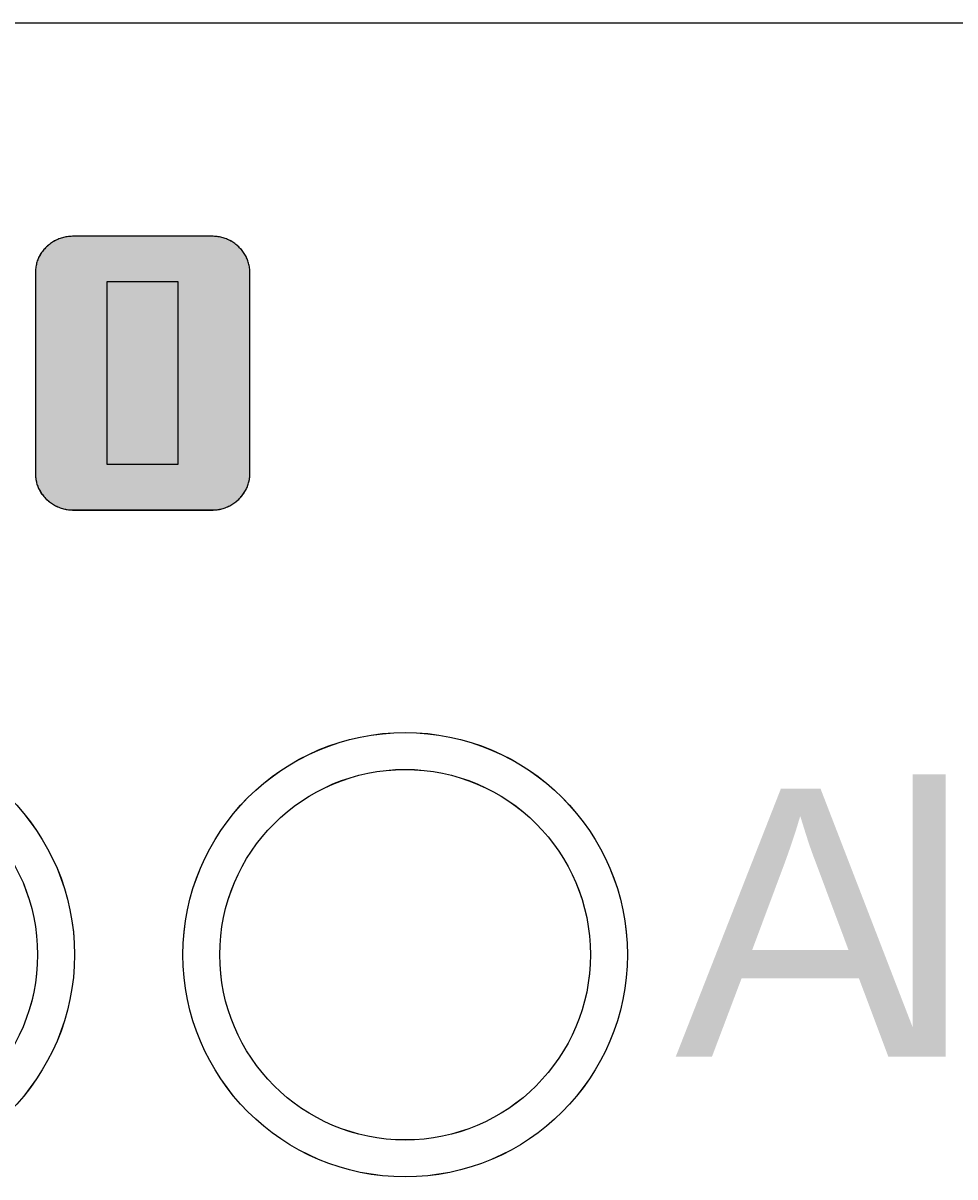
# Model space of a CAD drawing. Header units: millimetres. Extents: x 4137 to 6698, y 1400 to 3585.
# Drawn here: x 5699.87 to 5708.4, y 3352.61 to 3363.18 of the extents above; entities that cross this region are included whole.
import ezdxf
from ezdxf.xclip import XClip

# ---------------------------------------------------------------- set-up
doc = ezdxf.new("R2010")
doc.units = ezdxf.units.MM
doc.header["$XCLIPFRAME"] = 2
doc.layers.add('000-PI-Oprema', color=30, linetype='Continuous', lineweight=5)
doc.styles.add('Arial$001H0', font='arial.ttf')

# ---------------------------------------------------------------- blocks, each defined once
blk = doc.blocks.new('MF127361_65')
at = {"true_color": 0x231f20}
blk.add_hatch(color=250, dxfattribs=at).paths.add_polyline_path([(143.3082099914551, 195.9500549316406), (144.0589211099678, 195.9500549316406), (144.0589211099678, 194.9922632952531), (143.3082099914551, 194.9922632952531)])

msp = doc.modelspace()

# ---------------------------------------------------------------- hatches: boundary and pattern name
at = {"layer": '000-PI-Oprema', "linetype": 'ByBlock', "lineweight": 0}
h = msp.add_hatch(color=0, dxfattribs=at)
h.paths.add_polyline_path([(5700.328646738532, 3361.224181789117), (5700.316606279622, 3361.224008885144), (5700.304710419222, 3361.223490707283), (5700.292959557773, 3361.22262805663), (5700.281354095946, 3361.221421734289), (5700.269894434211, 3361.219872541352), (5700.258580973124, 3361.217981278916), (5700.247414113269, 3361.215748748092), (5700.236394255145, 3361.213175749971), (5700.225521799336, 3361.210263085651), (5700.21479714637, 3361.207011556221), (5700.204220696832, 3361.203421962802), (5700.193792851219, 3361.19949510646), (5700.183514010087, 3361.195231788324), (5700.173384573994, 3361.190632809482), (5700.163404943493, 3361.185698971019), (5700.153575519143, 3361.180431074053), (5700.143896701468, 3361.17482991966), (5700.134368891056, 3361.168896308967), (5700.124992488373, 3361.162631043042), (5700.115767894035, 3361.156034923004), (5700.106695508598, 3361.149108749936), (5700.097775732559, 3361.141853324958), (5700.089008966474, 3361.134269449137), (5700.080395610929, 3361.126357923602), (5700.072036938261, 3361.118099989076), (5700.064033953778, 3361.109706268258), (5700.05638665748, 3361.101175559486), (5700.049095049427, 3361.092506661128), (5700.04215912953, 3361.083698371496), (5700.035578897848, 3361.074749488971), (5700.029354354351, 3361.06565881187), (5700.023485499069, 3361.056425138549), (5700.017972332003, 3361.047047267353), (5700.012814853121, 3361.037523996628), (5700.008013062426, 3361.027854124729), (5700.003566959945, 3361.018036449981), (5699.999476545649, 3361.008069770736), (5699.995741819569, 3360.997952885349), (5699.992362781674, 3360.987684592159), (5699.989339431965, 3360.977263689505), (5699.986671770471, 3360.966688975748), (5699.984359797191, 3360.95595924922), (5699.982403512097, 3360.945073308268), (5699.980802915189, 3360.934029951246), (5699.979558006496, 3360.922827976484), (5699.978668785988, 3360.911466182338), (5699.978135253695, 3360.899943367154), (5699.977957409616, 3360.88825832927), (5699.977957409616, 3359.053599390883), (5699.978135253695, 3359.042020357292), (5699.978668785988, 3359.030585923143), (5699.979558006496, 3359.019296488962), (5699.980802915189, 3359.008152455278), (5699.982403512097, 3358.997154222588), (5699.984359797191, 3358.986302191426), (5699.986671770471, 3358.975596762325), (5699.989339431965, 3358.965038335793), (5699.992362781674, 3358.954627312354), (5699.995741819569, 3358.944364092514), (5699.999476545649, 3358.934249076815), (5700.003566959945, 3358.924282665762), (5700.008013062426, 3358.914465259889), (5700.012814853121, 3358.904797259716), (5700.017972332003, 3358.895279065754), (5700.023485499069, 3358.885911078532), (5700.029354354351, 3358.876693698561), (5700.035578897848, 3358.867627326368), (5700.04215912953, 3358.858712362472), (5700.049095049427, 3358.849949207402), (5700.05638665748, 3358.841338261669), (5700.064033953778, 3358.832879925792), (5700.072036938261, 3358.824574600306), (5700.080395610929, 3358.816422685709), (5700.089008966474, 3358.808405204521), (5700.097775732559, 3358.800733400048), (5700.106695508598, 3358.793406871574), (5700.115767894035, 3358.786425218384), (5700.124992488373, 3358.779788039761), (5700.134368891056, 3358.773494935003), (5700.143896701468, 3358.767545503395), (5700.153575519143, 3358.761939344227), (5700.163404943493, 3358.756676056784), (5700.173384573994, 3358.751755240356), (5700.183514010087, 3358.747176494229), (5700.193792851219, 3358.742939417692), (5700.204220696832, 3358.739043610037), (5700.21479714637, 3358.735488670556), (5700.225521799336, 3358.732274198524), (5700.236394255145, 3358.729399793241), (5700.247414113269, 3358.726865053982), (5700.258580973124, 3358.724669580055), (5700.269894434211, 3358.72281297072), (5700.281354095946, 3358.721294825298), (5700.292959557773, 3358.720114743058), (5700.304710419222, 3358.719272323292), (5700.316606279622, 3358.718767165284), (5700.328646738532, 3358.718598868332), (5701.594819785837, 3358.718598868332), (5701.606634339972, 3358.718767165284), (5701.61831390827, 3358.719272323292), (5701.629858090265, 3358.720114743058), (5701.64126648537, 3358.721294825298), (5701.652538693174, 3358.72281297072), (5701.663674313065, 3358.724669580055), (5701.674672944543, 3358.726865053982), (5701.685534187082, 3358.729399793241), (5701.696257640214, 3358.732274198524), (5701.706842903352, 3358.735488670556), (5701.717289576, 3358.739043610037), (5701.72759725766, 3358.742939417692), (5701.737765547775, 3358.747176494229), (5701.747794045848, 3358.751755240356), (5701.757682351322, 3358.756676056784), (5701.767430063729, 3358.761939344227), (5701.777036782513, 3358.767545503395), (5701.786502107177, 3358.773494935003), (5701.795825637163, 3358.779788039761), (5701.805006971975, 3358.786425218384), (5701.814045711114, 3358.793406871574), (5701.822941454025, 3358.800733400048), (5701.831693800209, 3358.808405204521), (5701.840302349111, 3358.816422685709), (5701.848661022042, 3358.824574600306), (5701.85666400734, 3358.832879925792), (5701.864311304888, 3358.841338261669), (5701.871602914688, 3358.849949207402), (5701.87853883668, 3358.858712362472), (5701.885119070778, 3358.867627326368), (5701.891343616981, 3358.876693698561), (5701.897212475203, 3358.885911078532), (5701.902725645442, 3358.895279065754), (5701.907883127612, 3358.904797259716), (5701.912684921684, 3358.914465259889), (5701.917131027599, 3358.924282665762), (5701.921221445328, 3358.934249076815), (5701.924956174785, 3358.944364092514), (5701.928335215968, 3358.954627312354), (5701.931358568791, 3358.965038335793), (5701.934026233225, 3358.975596762325), (5701.936338209241, 3358.986302191426), (5701.938294496779, 3358.997154222588), (5701.939895095783, 3359.008152455278), (5701.941140006164, 3359.019296488962), (5701.942029227953, 3359.030585923143), (5701.942562761061, 3359.042020357292), (5701.94274060543, 3359.053599390883), (5701.94274060543, 3360.88825832927), (5701.942562761061, 3360.899943367154), (5701.942029227953, 3360.911466182338), (5701.941140006164, 3360.922827976484), (5701.939895095783, 3360.934029951246), (5701.938294496779, 3360.945073308268), (5701.936338209241, 3360.95595924922), (5701.934026233225, 3360.966688975748), (5701.931358568791, 3360.977263689505), (5701.928335215968, 3360.987684592159), (5701.924956174785, 3360.997952885349), (5701.921221445328, 3361.008069770736), (5701.917131027599, 3361.018036449981), (5701.912684921684, 3361.027854124729), (5701.907883127612, 3361.037523996628), (5701.902725645442, 3361.047047267353), (5701.897212475203, 3361.056425138549), (5701.891343616981, 3361.06565881187), (5701.885119070778, 3361.074749488971), (5701.87853883668, 3361.083698371496), (5701.871602914688, 3361.092506661128), (5701.864311304888, 3361.101175559486), (5701.85666400734, 3361.109706268258), (5701.848661022042, 3361.118099989076), (5701.840302349111, 3361.126357923602), (5701.831693800209, 3361.134269449137), (5701.822941454025, 3361.141853324958), (5701.814045711114, 3361.149108749936), (5701.805006971975, 3361.156034923004), (5701.795825637163, 3361.162631043042), (5701.786502107177, 3361.168896308967), (5701.777036782513, 3361.17482991966), (5701.767430063729, 3361.180431074053), (5701.757682351322, 3361.185698971019), (5701.747794045848, 3361.190632809482), (5701.737765547775, 3361.195231788324), (5701.72759725766, 3361.19949510646), (5701.717289576, 3361.203421962802), (5701.706842903352, 3361.207011556221), (5701.696257640214, 3361.210263085651), (5701.685534187082, 3361.213175749971), (5701.674672944543, 3361.215748748092), (5701.663674313065, 3361.217981278916), (5701.652538693174, 3361.219872541352), (5701.64126648537, 3361.221421734289), (5701.629858090265, 3361.22262805663), (5701.61831390827, 3361.223490707283), (5701.606634339972, 3361.224008885144), (5701.594819785837, 3361.224181789117)])
h.paths.add_polyline_path([(5700.633192750639, 3360.806123180764), (5701.288428064187, 3360.806123180764), (5701.288428064187, 3359.137580166452), (5700.633192750639, 3359.137580166452)])
h = msp.add_hatch(color=0, dxfattribs=at)
h.paths.add_polyline_path([(5700.328681434285, 3361.223852571385), (5700.316640975375, 3361.223679667413), (5700.304745114975, 3361.223161489551), (5700.292994253526, 3361.222298838898), (5700.281388791699, 3361.221092516558), (5700.269929129964, 3361.219543323621), (5700.258615668877, 3361.217652061184), (5700.247448809022, 3361.215419530361), (5700.236428950898, 3361.21284653224), (5700.225556495089, 3361.20993386792), (5700.214831842123, 3361.20668233849), (5700.204255392585, 3361.20309274507), (5700.193827546972, 3361.199165888729), (5700.183548705841, 3361.194902570592), (5700.173419269747, 3361.190303591751), (5700.163439639246, 3361.185369753287), (5700.153610214896, 3361.180101856321), (5700.143931397221, 3361.174500701929), (5700.134403586809, 3361.168567091235), (5700.125027184126, 3361.16230182531), (5700.115802589788, 3361.155705705272), (5700.106730204351, 3361.148779532204), (5700.097810428312, 3361.141524107226), (5700.089043662228, 3361.133940231406), (5700.080430306683, 3361.12602870587), (5700.072071634014, 3361.117770771345), (5700.064068649531, 3361.109377050526), (5700.056421353233, 3361.100846341754), (5700.04912974518, 3361.092177443397), (5700.042193825283, 3361.083369153764), (5700.035613593601, 3361.074420271239), (5700.029389050104, 3361.065329594139), (5700.023520194823, 3361.056095920817), (5700.018007027756, 3361.046718049621), (5700.012849548874, 3361.037194778897), (5700.008047758179, 3361.027524906998), (5700.003601655698, 3361.017707232249), (5699.999511241403, 3361.007740553004), (5699.995776515322, 3360.997623667617), (5699.992397477427, 3360.987355374427), (5699.989374127718, 3360.976934471773), (5699.986706466224, 3360.966359758016), (5699.984394492944, 3360.955630031488), (5699.98243820785, 3360.944744090536), (5699.980837610942, 3360.933700733514), (5699.979592702249, 3360.922498758753), (5699.978703481741, 3360.911136964607), (5699.978169949448, 3360.899614149422), (5699.97799210537, 3360.887929111539), (5699.97799210537, 3359.053270173151), (5699.978169949448, 3359.04169113956), (5699.978703481741, 3359.030256705411), (5699.979592702249, 3359.018967271231), (5699.980837610942, 3359.007823237547), (5699.98243820785, 3358.996825004856), (5699.984394492944, 3358.985972973694), (5699.986706466224, 3358.975267544594), (5699.989374127718, 3358.964709118061), (5699.992397477427, 3358.954298094622), (5699.995776515322, 3358.944034874783), (5699.999511241403, 3358.933919859084), (5700.003601655698, 3358.923953448031), (5700.008047758179, 3358.914136042158), (5700.012849548874, 3358.904468041984), (5700.018007027756, 3358.894949848023), (5700.023520194823, 3358.8855818608), (5700.029389050104, 3358.876364480829), (5700.035613593601, 3358.867298108636), (5700.042193825283, 3358.858383144741), (5700.04912974518, 3358.84961998967), (5700.056421353233, 3358.841009043937), (5700.064068649531, 3358.83255070806), (5700.072071634014, 3358.824245382575), (5700.080430306683, 3358.816093467978), (5700.089043662228, 3358.808075986789), (5700.097810428312, 3358.800404182316), (5700.106730204351, 3358.793077653843), (5700.115802589788, 3358.786096000652), (5700.125027184126, 3358.779458822029), (5700.134403586809, 3358.773165717271), (5700.143931397221, 3358.767216285663), (5700.153610214896, 3358.761610126495), (5700.163439639246, 3358.756346839052), (5700.173419269747, 3358.751426022625), (5700.183548705841, 3358.746847276497), (5700.193827546972, 3358.74261019996), (5700.204255392585, 3358.738714392306), (5700.214831842123, 3358.735159452824), (5700.225556495089, 3358.731944980792), (5700.236428950898, 3358.729070575509), (5700.247448809022, 3358.726535836251), (5700.258615668877, 3358.724340362323), (5700.269929129964, 3358.722483752988), (5700.281388791699, 3358.720965607566), (5700.292994253526, 3358.719785525327), (5700.304745114975, 3358.718943105561), (5700.316640975375, 3358.718437947553), (5700.328681434285, 3358.7182696506), (5701.59485448159, 3358.7182696506), (5701.606669035725, 3358.718437947553), (5701.618348604024, 3358.718943105561), (5701.629892786018, 3358.719785525327), (5701.641301181123, 3358.720965607566), (5701.652573388928, 3358.722483752988), (5701.663709008818, 3358.724340362323), (5701.674707640296, 3358.726535836251), (5701.685568882835, 3358.729070575509), (5701.696292335967, 3358.731944980792), (5701.706877599106, 3358.735159452824), (5701.717324271754, 3358.738714392306), (5701.727631953413, 3358.74261019996), (5701.737800243528, 3358.746847276497), (5701.747828741601, 3358.751426022625), (5701.757717047075, 3358.756346839052), (5701.767464759482, 3358.761610126495), (5701.777071478266, 3358.767216285663), (5701.78653680293, 3358.773165717271), (5701.795860332916, 3358.779458822029), (5701.805041667728, 3358.786096000652), (5701.814080406867, 3358.793077653843), (5701.822976149778, 3358.800404182316), (5701.831728495962, 3358.808075986789), (5701.840337044864, 3358.816093467978), (5701.848695717795, 3358.824245382575), (5701.856698703093, 3358.83255070806), (5701.864346000641, 3358.841009043937), (5701.871637610441, 3358.84961998967), (5701.878573532434, 3358.858383144741), (5701.885153766531, 3358.867298108636), (5701.891378312735, 3358.876364480829), (5701.897247170956, 3358.8855818608), (5701.902760341195, 3358.894949848023), (5701.907917823365, 3358.904468041984), (5701.912719617437, 3358.914136042158), (5701.917165723352, 3358.923953448031), (5701.921256141081, 3358.933919859084), (5701.924990870538, 3358.944034874783), (5701.928369911721, 3358.954298094622), (5701.931393264545, 3358.964709118061), (5701.934060928978, 3358.975267544594), (5701.936372904994, 3358.985972973694), (5701.938329192532, 3358.996825004856), (5701.939929791536, 3359.007823237547), (5701.941174701918, 3359.018967271231), (5701.942063923706, 3359.030256705411), (5701.942597456814, 3359.04169113956), (5701.942775301183, 3359.053270173151), (5701.942775301183, 3360.887929111539), (5701.942597456814, 3360.899614149422), (5701.942063923706, 3360.911136964607), (5701.941174701918, 3360.922498758753), (5701.939929791536, 3360.933700733514), (5701.938329192532, 3360.944744090536), (5701.936372904994, 3360.955630031488), (5701.934060928978, 3360.966359758016), (5701.931393264545, 3360.976934471773), (5701.928369911721, 3360.987355374427), (5701.924990870538, 3360.997623667617), (5701.921256141081, 3361.007740553004), (5701.917165723352, 3361.017707232249), (5701.912719617437, 3361.027524906998), (5701.907917823365, 3361.037194778897), (5701.902760341195, 3361.046718049621), (5701.897247170956, 3361.056095920817), (5701.891378312735, 3361.065329594139), (5701.885153766531, 3361.074420271239), (5701.878573532434, 3361.083369153764), (5701.871637610441, 3361.092177443397), (5701.864346000641, 3361.100846341754), (5701.856698703093, 3361.109377050526), (5701.848695717795, 3361.117770771345), (5701.840337044864, 3361.12602870587), (5701.831728495962, 3361.133940231406), (5701.822976149778, 3361.141524107226), (5701.814080406867, 3361.148779532204), (5701.805041667728, 3361.155705705272), (5701.795860332916, 3361.16230182531), (5701.78653680293, 3361.168567091235), (5701.777071478266, 3361.174500701929), (5701.767464759482, 3361.180101856321), (5701.757717047075, 3361.185369753287), (5701.747828741601, 3361.190303591751), (5701.737800243528, 3361.194902570592), (5701.727631953413, 3361.199165888729), (5701.717324271754, 3361.20309274507), (5701.706877599106, 3361.20668233849), (5701.696292335967, 3361.20993386792), (5701.685568882835, 3361.21284653224), (5701.674707640296, 3361.215419530361), (5701.663709008818, 3361.217652061184), (5701.652573388928, 3361.219543323621), (5701.641301181123, 3361.221092516558), (5701.629892786018, 3361.222298838898), (5701.618348604024, 3361.223161489551), (5701.606669035725, 3361.223679667413), (5701.59485448159, 3361.223852571385)])
h.paths.add_polyline_path([(5700.633227446392, 3360.805793963032), (5701.288462759941, 3360.805793963032), (5701.288462759941, 3359.137250948721), (5700.633227446392, 3359.137250948721)])

# ---------------------------------------------------------------- linework, layer by layer
at = {"layer": '000-PI-Oprema', "color": 0, "linetype": 'ByBlock', "lineweight": 0}
for p, q in [((5717.34197312199, 3363.176261085993), (5670.303457995454, 3363.176261085993)), ((5717.342007817743, 3363.175931868261), (5670.303492691207, 3363.175931868261)), ((5717.342007817743, 3363.175931868261), (5670.303492691207, 3363.175931868261))]:
    msp.add_line(p, q, dxfattribs=at)
at = {"layer": '000-PI-Oprema', "color": 0, "linetype": 'ByBlock', "lineweight": 0, "ltscale": 0.25}
for centre, radius in [((5698.301490971672, 3354.645275769375), 2.034654665596243), ((5698.301525667425, 3354.644946551643), 2.034654665596243), ((5703.36309025064, 3354.645215245045), 2.034654665596243), ((5703.363124946393, 3354.644886027314), 2.034654665596243), ((5698.301490971672, 3354.645275769375), 1.696692265721726), ((5698.301525667425, 3354.644946551643), 1.696692265721726), ((5703.36309025064, 3354.645215245045), 1.696692265721726), ((5703.363124946393, 3354.644886027314), 1.696692265721726)]:
    msp.add_circle(centre, radius, dxfattribs=at)

# ---------------------------------------------------------------- block references
at = {"layer": '000-PI-Oprema', "color": 0, "linetype": 'ByBlock', "lineweight": 0}
ref = msp.add_blockref('MF127361_65', (5325.083957197915, 2848.62418918251), dxfattribs=dict(at, xscale=2.616, yscale=2.616, zscale=2.616))
XClip(ref).set_block_clipping_path([(143.4422672695584, 195.9479448106554), (143.4376246146214, 195.9478805499926), (143.4330438637439, 195.9476877617738), (143.4285245683458, 195.9473664366537), (143.424066279847, 195.9469165652868), (143.4196685496672, 195.9463381383277), (143.4153309292264, 195.945631146431), (143.4110529699443, 195.9447955802513), (143.406834223241, 195.9438314304431), (143.4026742405362, 195.942738687661), (143.3985725732497, 195.9415173425596), (143.3945287728015, 195.9401673857935), (143.3905423906114, 195.9386888080173), (143.3866129780993, 195.9370815998855), (143.382740086685, 195.9353457520529), (143.3789232677884, 195.9334812551737), (143.3751620728293, 195.9314880999028), (143.3714560532276, 195.9293662768946), (143.3678047604031, 195.9271157768038), (143.3642077457758, 195.9247365902849), (143.3606645607654, 195.9222287079925), (143.3571747567919, 195.9195921205812), (143.353737885275, 195.9168268187056), (143.3503534976347, 195.9139327930202), (143.3470211452908, 195.9109100341797), (143.343868270173, 195.9077522277955), (143.340847772924, 195.9045390871817), (143.337959812416, 195.9012704534663), (143.335204547521, 195.8979461677771), (143.3325821371113, 195.894566071242), (143.3300927400589, 195.8911300049888), (143.327736515236, 195.8876378101454), (143.3255136215147, 195.8840893278397), (143.3234242177672, 195.8804843991995), (143.3214684628655, 195.8768228653527), (143.3196465156819, 195.8731045674272), (143.3179585350885, 195.8693293465509), (143.3164046799573, 195.8654970438515), (143.3149851091605, 195.861607500457), (143.3136999815703, 195.8576605574953), (143.3125494560587, 195.8536560560941), (143.311533691498, 195.8495938373814), (143.3106528467603, 195.8454737424851), (143.3099070807176, 195.8412956125329), (143.3092965522421, 195.8370592886528), (143.308821420206, 195.8327646119727), (143.3084818434814, 195.8284114236204), (143.3082779809403, 195.8239995647237), (143.3082099914551, 195.8195288764106), (143.3082099914551, 195.1178705851237), (143.3082779809404, 195.1135270879715), (143.3084818434814, 195.1092281778163), (143.308821420206, 195.1049744808012), (143.3092965522421, 195.1007666230693), (143.3099070807176, 195.0966052307637), (143.3106528467603, 195.0924909300274), (143.311533691498, 195.0884243470038), (143.3125494560587, 195.0844061078358), (143.3136999815702, 195.0804368386666), (143.3149851091605, 195.0765171656393), (143.3164046799572, 195.072647714897), (143.3179585350885, 195.0688291125827), (143.3196465156819, 195.0650619848398), (143.3214684628655, 195.0613469578111), (143.3234242177672, 195.05768465764), (143.3255136215147, 195.0540757104693), (143.327736515236, 195.0505207424424), (143.3300927400589, 195.0470203797023), (143.3325821371113, 195.043575248392), (143.335204547521, 195.0401859746548), (143.337959812416, 195.0368531846338), (143.340847772924, 195.033577504472), (143.343868270173, 195.0303595603126), (143.3470211452908, 195.0271999782986), (143.3503534976347, 195.0241753659498), (143.353737885275, 195.0212759915693), (143.3571747567919, 195.0185021635559), (143.3606645607654, 195.0158541903084), (143.3642077457758, 195.0133323802257), (143.3678047604031, 195.0109370417065), (143.3714560532275, 195.0086684831499), (143.3751620728293, 195.0065270129546), (143.3789232677884, 195.0045129395194), (143.382740086685, 195.0026265712432), (143.3866129780993, 195.0008682165249), (143.3905423906114, 194.9992381837633), (143.3945287728015, 194.9977367813573), (143.3985725732497, 194.9963643177056), (143.4026742405362, 194.9951211012072), (143.406834223241, 194.9940074402609), (143.4110529699443, 194.9930236432656), (143.4153309292263, 194.99217001862), (143.4196685496672, 194.991446874723), (143.424066279847, 194.9908545199736), (143.4285245683458, 194.9903932627705), (143.4330438637439, 194.9900634115125), (143.4376246146214, 194.9898652745986), (143.4422672695584, 194.9897991604275), (143.9262816535102, 194.9897991604275), (143.9307569537879, 194.9898652745986), (143.9351874147423, 194.9900634115125), (143.939572270049, 194.9903932627705), (143.9439107533836, 194.9908545199736), (143.9482020984216, 194.991446874723), (143.9524455388387, 194.99217001862), (143.9566403083105, 194.9930236432656), (143.9607856405125, 194.9940074402609), (143.9648807691204, 194.9951211012072), (143.9689249278096, 194.9963643177056), (143.9729173502559, 194.9977367813572), (143.9768572701348, 194.9992381837633), (143.980743921122, 195.0008682165249), (143.9845765368929, 195.0026265712432), (143.9883543511232, 195.0045129395194), (143.9920765974885, 195.0065270129545), (143.9957425096644, 195.0086684831499), (143.9993513213264, 195.0109370417065), (144.0029022661502, 195.0133323802256), (144.0063945778113, 195.0158541903084), (144.0098274899854, 195.0185021635559), (144.013200236348, 195.0212759915694), (144.0165120505747, 195.0241753659499), (144.0197621663412, 195.0271999782986), (144.0229575716849, 195.0303595603125), (144.0260169497733, 195.033577504472), (144.0289403052793, 195.0368531846338), (144.0317276428757, 195.0401859746549), (144.0343789672349, 195.043575248392), (144.0368942830298, 195.0470203797022), (144.0392735949331, 195.0505207424424), (144.0415169076174, 195.0540757104693), (144.0436242257555, 195.05768465764), (144.0455955540202, 195.0613469578111), (144.0474308970841, 195.0650619848398), (144.0491302596198, 195.0688291125827), (144.0506936463003, 195.072647714897), (144.052121061798, 195.0765171656393), (144.0534125107858, 195.0804368386667), (144.0545679979364, 195.0844061078358), (144.0555875279224, 195.0884243470038), (144.0564711054166, 195.0924909300275), (144.0572187350917, 195.0966052307636), (144.0578304216205, 195.1007666230693), (144.0583061696755, 195.1049744808012), (144.0586459839295, 195.1092281778163), (144.0588498690553, 195.1135270879715), (144.0589178297255, 195.1178705851237), (144.0589178297255, 195.8195288764106), (144.0588498690553, 195.8239995647237), (144.0586459839295, 195.8284114236204), (144.0583061696755, 195.8327646119727), (144.0578304216205, 195.8370592886529), (144.0572187350917, 195.8412956125329), (144.0564711054166, 195.845473742485), (144.0555875279224, 195.8495938373814), (144.0545679979363, 195.8536560560941), (144.0534125107858, 195.8576605574952), (144.052121061798, 195.861607500457), (144.0506936463002, 195.8654970438515), (144.0491302596198, 195.8693293465508), (144.047430897084, 195.8731045674272), (144.0455955540202, 195.8768228653527), (144.0436242257556, 195.8804843991995), (144.0415169076174, 195.8840893278397), (144.0392735949331, 195.8876378101454), (144.0368942830298, 195.8911300049888), (144.0343789672349, 195.894566071242), (144.0317276428757, 195.8979461677771), (144.0289403052794, 195.9012704534663), (144.0260169497734, 195.9045390871817), (144.0229575716848, 195.9077522277955), (144.0197621663412, 195.9109100341797), (144.0165120505747, 195.9139327930202), (144.013200236348, 195.9168268187056), (144.0098274899854, 195.9195921205812), (144.0063945778113, 195.9222287079925), (144.0029022661502, 195.9247365902849), (143.9993513213264, 195.9271157768038), (143.9957425096644, 195.9293662768946), (143.9920765974885, 195.9314880999028), (143.9883543511232, 195.9334812551737), (143.9845765368929, 195.9353457520528), (143.980743921122, 195.9370815998856), (143.9768572701348, 195.9386888080173), (143.9729173502559, 195.9401673857935), (143.9689249278096, 195.9415173425596), (143.9648807691204, 195.942738687661), (143.9607856405125, 195.943831430443), (143.9566403083105, 195.9447955802513), (143.9524455388387, 195.945631146431), (143.9482020984216, 195.9463381383277), (143.9439107533836, 195.9469165652868), (143.939572270049, 195.9473664366537), (143.9351874147423, 195.9476877617738), (143.9307569537879, 195.9478805499926), (143.9262816535102, 195.9479448106554)])
ref = msp.add_blockref('MF127361_65', (5325.083991893668, 2848.623859964778), dxfattribs=dict(at, xscale=2.616, yscale=2.616, zscale=2.616))
XClip(ref).set_block_clipping_path([(143.4422672695584, 195.9479448106554), (143.4376246146214, 195.9478805499926), (143.4330438637439, 195.9476877617738), (143.4285245683458, 195.9473664366537), (143.424066279847, 195.9469165652868), (143.4196685496672, 195.9463381383277), (143.4153309292264, 195.945631146431), (143.4110529699443, 195.9447955802513), (143.406834223241, 195.9438314304431), (143.4026742405362, 195.942738687661), (143.3985725732497, 195.9415173425596), (143.3945287728015, 195.9401673857935), (143.3905423906114, 195.9386888080173), (143.3866129780993, 195.9370815998855), (143.382740086685, 195.9353457520529), (143.3789232677884, 195.9334812551737), (143.3751620728293, 195.9314880999028), (143.3714560532276, 195.9293662768946), (143.3678047604031, 195.9271157768038), (143.3642077457758, 195.9247365902849), (143.3606645607654, 195.9222287079925), (143.3571747567919, 195.9195921205812), (143.353737885275, 195.9168268187056), (143.3503534976347, 195.9139327930202), (143.3470211452908, 195.9109100341797), (143.343868270173, 195.9077522277955), (143.340847772924, 195.9045390871817), (143.337959812416, 195.9012704534663), (143.335204547521, 195.8979461677771), (143.3325821371113, 195.894566071242), (143.3300927400589, 195.8911300049888), (143.327736515236, 195.8876378101454), (143.3255136215147, 195.8840893278397), (143.3234242177672, 195.8804843991995), (143.3214684628655, 195.8768228653527), (143.3196465156819, 195.8731045674272), (143.3179585350885, 195.8693293465509), (143.3164046799573, 195.8654970438515), (143.3149851091605, 195.861607500457), (143.3136999815703, 195.8576605574953), (143.3125494560587, 195.8536560560941), (143.311533691498, 195.8495938373814), (143.3106528467603, 195.8454737424851), (143.3099070807176, 195.8412956125329), (143.3092965522421, 195.8370592886528), (143.308821420206, 195.8327646119727), (143.3084818434814, 195.8284114236204), (143.3082779809403, 195.8239995647237), (143.3082099914551, 195.8195288764106), (143.3082099914551, 195.1178705851237), (143.3082779809404, 195.1135270879715), (143.3084818434814, 195.1092281778163), (143.308821420206, 195.1049744808012), (143.3092965522421, 195.1007666230693), (143.3099070807176, 195.0966052307637), (143.3106528467603, 195.0924909300274), (143.311533691498, 195.0884243470038), (143.3125494560587, 195.0844061078358), (143.3136999815702, 195.0804368386666), (143.3149851091605, 195.0765171656393), (143.3164046799572, 195.072647714897), (143.3179585350885, 195.0688291125827), (143.3196465156819, 195.0650619848398), (143.3214684628655, 195.0613469578111), (143.3234242177672, 195.05768465764), (143.3255136215147, 195.0540757104693), (143.327736515236, 195.0505207424424), (143.3300927400589, 195.0470203797023), (143.3325821371113, 195.043575248392), (143.335204547521, 195.0401859746548), (143.337959812416, 195.0368531846338), (143.340847772924, 195.033577504472), (143.343868270173, 195.0303595603126), (143.3470211452908, 195.0271999782986), (143.3503534976347, 195.0241753659498), (143.353737885275, 195.0212759915693), (143.3571747567919, 195.0185021635559), (143.3606645607654, 195.0158541903084), (143.3642077457758, 195.0133323802257), (143.3678047604031, 195.0109370417065), (143.3714560532275, 195.0086684831499), (143.3751620728293, 195.0065270129546), (143.3789232677884, 195.0045129395194), (143.382740086685, 195.0026265712432), (143.3866129780993, 195.0008682165249), (143.3905423906114, 194.9992381837633), (143.3945287728015, 194.9977367813573), (143.3985725732497, 194.9963643177056), (143.4026742405362, 194.9951211012072), (143.406834223241, 194.9940074402609), (143.4110529699443, 194.9930236432656), (143.4153309292263, 194.99217001862), (143.4196685496672, 194.991446874723), (143.424066279847, 194.9908545199736), (143.4285245683458, 194.9903932627705), (143.4330438637439, 194.9900634115125), (143.4376246146214, 194.9898652745986), (143.4422672695584, 194.9897991604275), (143.9262816535102, 194.9897991604275), (143.9307569537879, 194.9898652745986), (143.9351874147423, 194.9900634115125), (143.939572270049, 194.9903932627705), (143.9439107533836, 194.9908545199736), (143.9482020984216, 194.991446874723), (143.9524455388387, 194.99217001862), (143.9566403083105, 194.9930236432656), (143.9607856405125, 194.9940074402609), (143.9648807691204, 194.9951211012072), (143.9689249278096, 194.9963643177056), (143.9729173502559, 194.9977367813572), (143.9768572701348, 194.9992381837633), (143.980743921122, 195.0008682165249), (143.9845765368929, 195.0026265712432), (143.9883543511232, 195.0045129395194), (143.9920765974885, 195.0065270129545), (143.9957425096644, 195.0086684831499), (143.9993513213264, 195.0109370417065), (144.0029022661502, 195.0133323802256), (144.0063945778113, 195.0158541903084), (144.0098274899854, 195.0185021635559), (144.013200236348, 195.0212759915694), (144.0165120505747, 195.0241753659499), (144.0197621663412, 195.0271999782986), (144.0229575716849, 195.0303595603125), (144.0260169497733, 195.033577504472), (144.0289403052793, 195.0368531846338), (144.0317276428757, 195.0401859746549), (144.0343789672349, 195.043575248392), (144.0368942830298, 195.0470203797022), (144.0392735949331, 195.0505207424424), (144.0415169076174, 195.0540757104693), (144.0436242257555, 195.05768465764), (144.0455955540202, 195.0613469578111), (144.0474308970841, 195.0650619848398), (144.0491302596198, 195.0688291125827), (144.0506936463003, 195.072647714897), (144.052121061798, 195.0765171656393), (144.0534125107858, 195.0804368386667), (144.0545679979364, 195.0844061078358), (144.0555875279224, 195.0884243470038), (144.0564711054166, 195.0924909300275), (144.0572187350917, 195.0966052307636), (144.0578304216205, 195.1007666230693), (144.0583061696755, 195.1049744808012), (144.0586459839295, 195.1092281778163), (144.0588498690553, 195.1135270879715), (144.0589178297255, 195.1178705851237), (144.0589178297255, 195.8195288764106), (144.0588498690553, 195.8239995647237), (144.0586459839295, 195.8284114236204), (144.0583061696755, 195.8327646119727), (144.0578304216205, 195.8370592886529), (144.0572187350917, 195.8412956125329), (144.0564711054166, 195.845473742485), (144.0555875279224, 195.8495938373814), (144.0545679979363, 195.8536560560941), (144.0534125107858, 195.8576605574952), (144.052121061798, 195.861607500457), (144.0506936463002, 195.8654970438515), (144.0491302596198, 195.8693293465508), (144.047430897084, 195.8731045674272), (144.0455955540202, 195.8768228653527), (144.0436242257556, 195.8804843991995), (144.0415169076174, 195.8840893278397), (144.0392735949331, 195.8876378101454), (144.0368942830298, 195.8911300049888), (144.0343789672349, 195.894566071242), (144.0317276428757, 195.8979461677771), (144.0289403052794, 195.9012704534663), (144.0260169497734, 195.9045390871817), (144.0229575716848, 195.9077522277955), (144.0197621663412, 195.9109100341797), (144.0165120505747, 195.9139327930202), (144.013200236348, 195.9168268187056), (144.0098274899854, 195.9195921205812), (144.0063945778113, 195.9222287079925), (144.0029022661502, 195.9247365902849), (143.9993513213264, 195.9271157768038), (143.9957425096644, 195.9293662768946), (143.9920765974885, 195.9314880999028), (143.9883543511232, 195.9334812551737), (143.9845765368929, 195.9353457520528), (143.980743921122, 195.9370815998856), (143.9768572701348, 195.9386888080173), (143.9729173502559, 195.9401673857935), (143.9689249278096, 195.9415173425596), (143.9648807691204, 195.942738687661), (143.9607856405125, 195.943831430443), (143.9566403083105, 195.9447955802513), (143.9524455388387, 195.945631146431), (143.9482020984216, 195.9463381383277), (143.9439107533836, 195.9469165652868), (143.939572270049, 195.9473664366537), (143.9351874147423, 195.9476877617738), (143.9307569537879, 195.9478805499926), (143.9262816535102, 195.9479448106554)])
ref = msp.add_blockref('MF127361_65', (5325.083957197915, 2848.62418918251), dxfattribs=dict(at, xscale=2.616, yscale=2.616, zscale=2.616))
XClip(ref).set_block_clipping_path([(143.5586791992188, 195.1503131906192), (143.8084458673994, 195.7881354437934)])
ref = msp.add_blockref('MF127361_65', (5325.083991893668, 2848.623859964778), dxfattribs=dict(at, xscale=2.616, yscale=2.616, zscale=2.616))
XClip(ref).set_block_clipping_path([(143.5586791992188, 195.1503131906192), (143.8084458673994, 195.7881354437934)])

# ---------------------------------------------------------------- texts
at = {"layer": '000-PI-Oprema', "color": 0, "linetype": 'ByBlock', "lineweight": 0, "style": 'Arial$001H0'}
for s, height, p in [('l', 2.4534, (5707.779184952683, 3353.711782121148)), ('l', 2.4534, (5707.779219648436, 3353.711452903417)), ('A', 2.453406765129837, (5705.834355936225, 3353.711782121148)), ('A', 2.453406765129837, (5705.834390631978, 3353.711452903417))]:
    msp.add_text(s, height=height, dxfattribs=at).set_placement(p)

doc.saveas('drawing.dxf')
